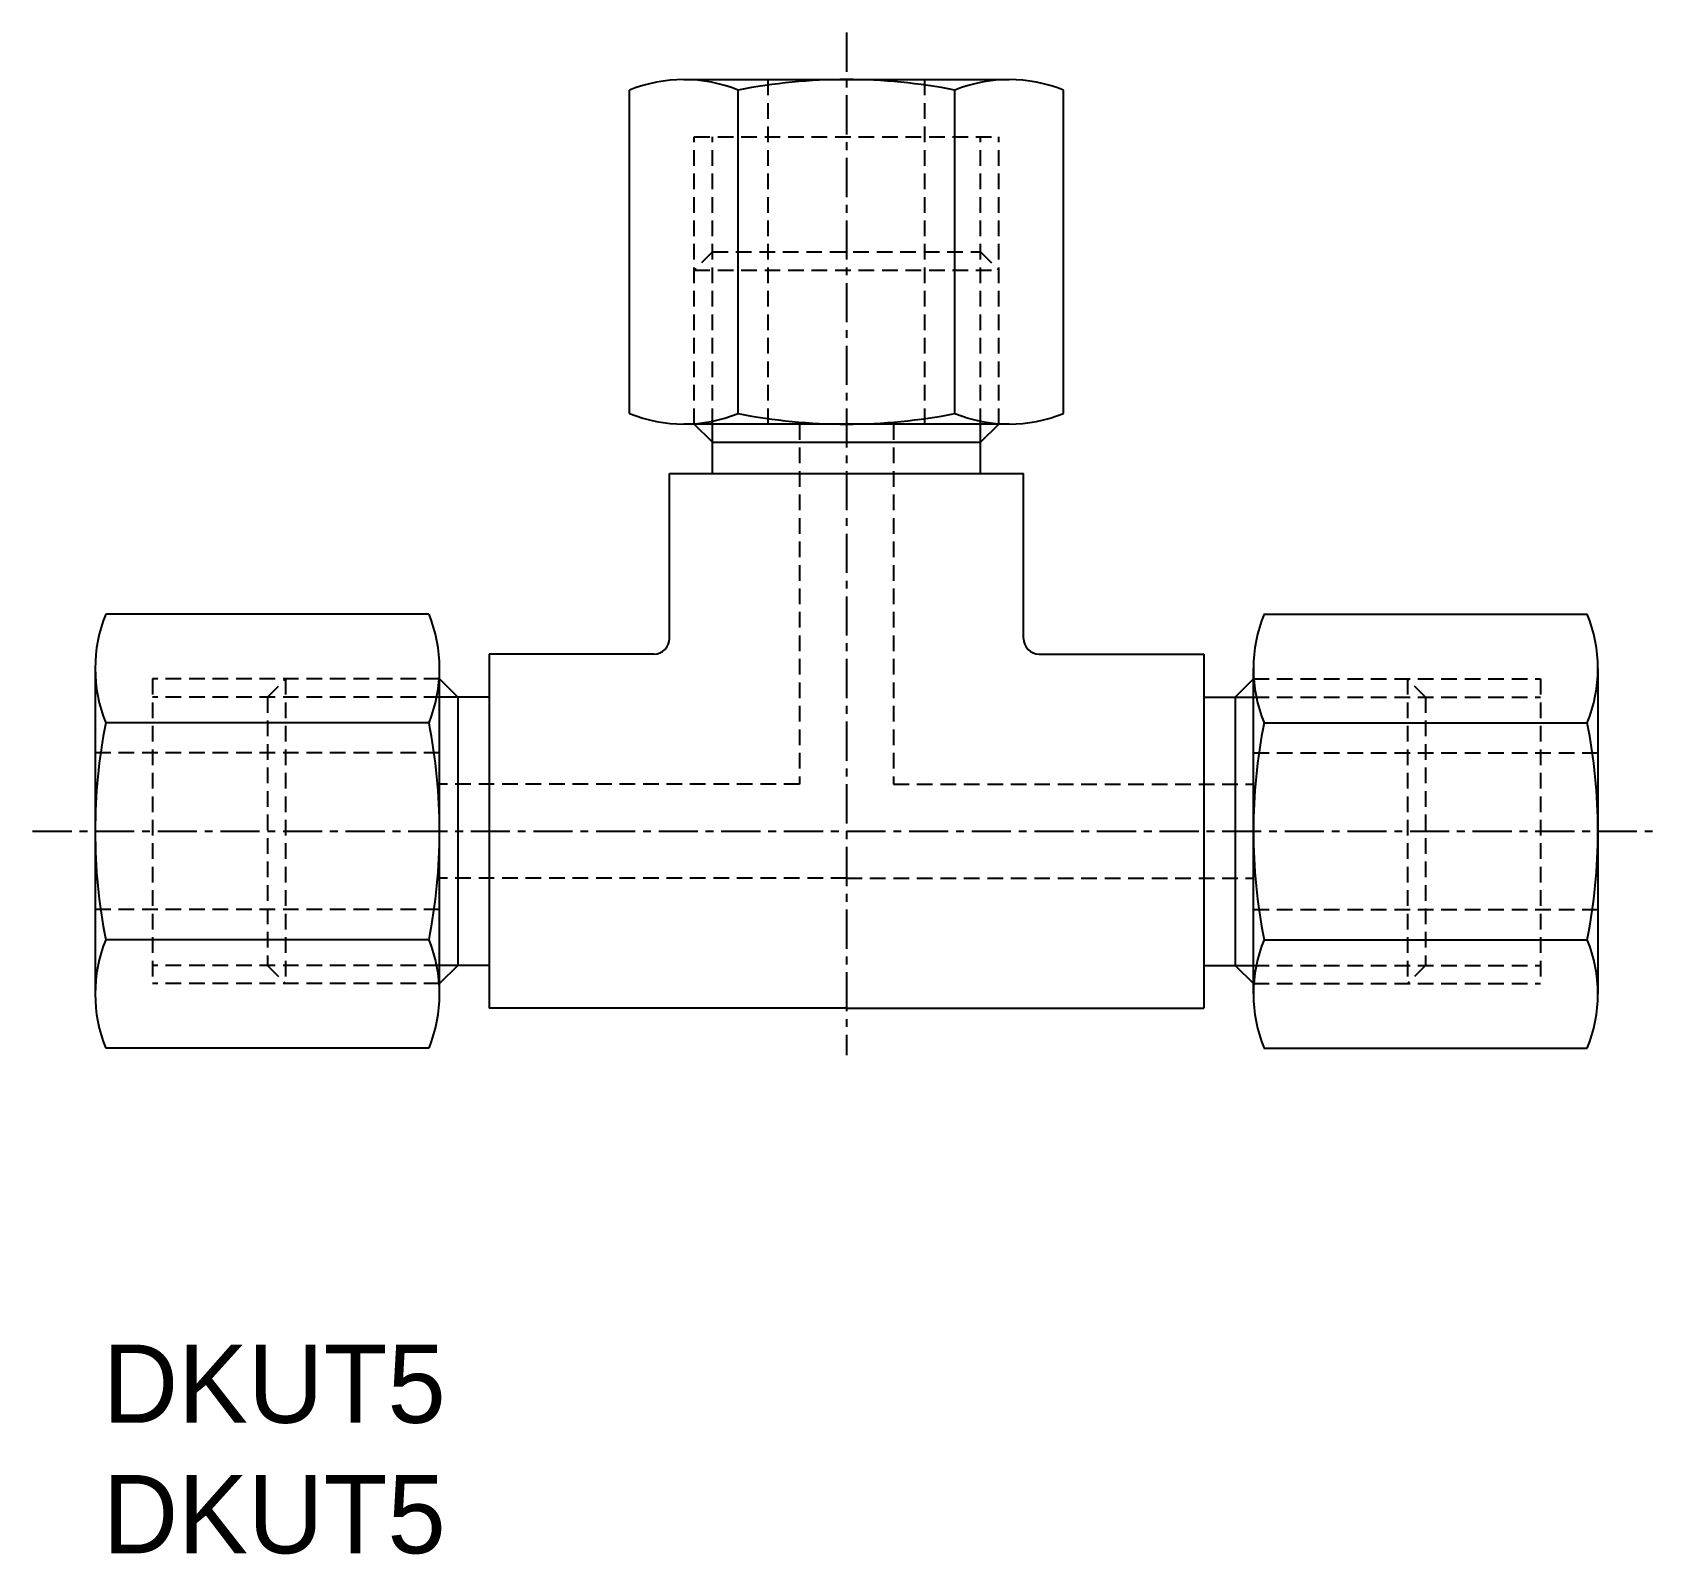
# Model space of a CAD drawing. Extents: x 121.6 to 173.6, y 199.4 to 248.
import ezdxf

# ---------------------------------------------------------------- set-up
doc = ezdxf.new("R2010")
doc.units = 0
doc.linetypes.add('CENTER', pattern=[2, 1.25, -0.25, 0.25, -0.25])
doc.linetypes.add('DASHED', pattern=[0.75, 0.5, -0.25])
doc.layers.get('0').update_dxf_attribs({"linetype": 'CONTINUOUS'})
doc.layers.add('CENTER', color=1, linetype='CENTER')

msp = doc.modelspace()

# ---------------------------------------------------------------- linework, layer by layer
for p, q in [((142.356, 246.512), (147.552, 246.512)), ((147.552, 246.512), (152.748, 246.512)), ((140.624, 235.849), (140.624, 246.176)), ((144.088, 235.849), (144.088, 246.176)), ((151.016, 235.849), (151.016, 246.176)), ((154.48, 235.849), (154.48, 246.176)), ((147.552, 235.512), (142.356, 235.512)), ((143.269, 234.931), (142.688, 235.512)), ((152.748, 235.512), (147.552, 235.512)), ((151.835, 234.931), (152.416, 235.512)), ((143.269, 234.931), (151.835, 234.931)), ((143.269, 233.931), (143.269, 234.931)), ((151.835, 233.931), (151.835, 234.931)), ((141.899, 233.931), (153.205, 233.931)), ((141.899, 228.666), (141.899, 233.931)), ((153.205, 228.666), (153.205, 233.931)), ((134.215, 229.441), (123.888, 229.441)), ((160.888, 229.441), (171.215, 229.441)), ((136.133, 228.166), (136.133, 216.859)), ((141.399, 228.166), (136.133, 228.166)), ((153.705, 228.166), (158.971, 228.166)), ((158.971, 228.166), (158.971, 216.859)), ((123.552, 227.709), (123.552, 222.512)), ((134.552, 222.512), (134.552, 227.709)), ((135.133, 226.795), (134.552, 227.376)), ((159.971, 226.795), (160.552, 227.376)), ((160.552, 222.512), (160.552, 227.709)), ((171.552, 227.709), (171.552, 222.512)), ((135.133, 226.795), (135.133, 218.229)), ((136.133, 226.795), (135.133, 226.795)), ((158.971, 226.795), (159.971, 226.795)), ((159.971, 226.795), (159.971, 218.229)), ((134.215, 225.977), (123.888, 225.977)), ((160.888, 225.977), (171.215, 225.977)), ((123.552, 222.512), (123.552, 217.316)), ((134.552, 217.316), (134.552, 222.512)), ((160.552, 217.316), (160.552, 222.512)), ((171.552, 222.512), (171.552, 217.316)), ((134.215, 219.048), (123.888, 219.048)), ((160.888, 219.048), (171.215, 219.048)), ((135.133, 218.229), (134.552, 217.648)), ((136.133, 218.229), (135.133, 218.229)), ((158.971, 218.229), (159.971, 218.229)), ((159.971, 218.229), (160.552, 217.648)), ((147.552, 216.859), (136.133, 216.859)), ((147.552, 216.859), (158.971, 216.859)), ((134.215, 215.584), (123.888, 215.584)), ((160.888, 215.584), (171.215, 215.584))]:
    msp.add_line(p, q)
at = {"color": 3, "linetype": 'DASHED'}
for p, q in [((145.052, 235.512), (145.052, 246.512)), ((150.052, 235.512), (150.052, 246.512)), ((142.688, 235.512), (142.688, 244.679)), ((142.688, 244.679), (152.416, 244.679)), ((143.269, 235.512), (143.269, 244.679)), ((151.835, 235.512), (151.835, 244.679)), ((152.416, 235.512), (152.416, 244.679)), ((143.269, 241.012), (142.688, 240.431)), ((143.269, 241.012), (151.835, 241.012)), ((151.835, 241.012), (152.416, 240.431)), ((142.688, 240.431), (152.416, 240.431)), ((146.052, 235.512), (146.052, 224.012)), ((149.052, 235.512), (149.052, 224.012)), ((125.385, 227.376), (125.385, 217.648)), ((134.552, 227.376), (125.385, 227.376)), ((129.052, 226.795), (129.633, 227.376)), ((129.633, 227.376), (129.633, 217.648)), ((160.552, 227.376), (169.718, 227.376)), ((165.471, 227.376), (165.471, 217.648)), ((166.052, 226.795), (165.471, 227.376)), ((169.718, 227.376), (169.718, 217.648)), ((134.552, 226.795), (125.385, 226.795)), ((129.052, 226.795), (129.052, 218.229)), ((160.552, 226.795), (169.718, 226.795)), ((166.052, 226.795), (166.052, 218.229)), ((134.552, 225.012), (123.552, 225.012)), ((160.552, 225.012), (171.552, 225.012)), ((146.052, 224.012), (134.552, 224.012)), ((149.052, 224.012), (160.552, 224.012)), ((147.552, 221.012), (134.552, 221.012)), ((147.552, 221.012), (160.552, 221.012)), ((134.552, 220.012), (123.552, 220.012)), ((160.552, 220.012), (171.552, 220.012)), ((134.552, 218.229), (125.385, 218.229)), ((129.052, 218.229), (129.633, 217.648)), ((160.552, 218.229), (169.718, 218.229)), ((166.052, 218.229), (165.471, 217.648)), ((134.552, 217.648), (125.385, 217.648)), ((160.552, 217.648), (169.718, 217.648))]:
    msp.add_line(p, q, dxfattribs=at)
at = {"color": 3, "linetype": 'CONTINUOUS'}
for p, q in [((143.269, 234.931), (143.269, 235.512)), ((151.835, 234.931), (151.835, 235.512)), ((135.133, 226.795), (134.552, 226.795)), ((159.971, 226.795), (160.552, 226.795)), ((135.133, 218.229), (134.552, 218.229)), ((159.971, 218.229), (160.552, 218.229))]:
    msp.add_line(p, q, dxfattribs=at)
for centre, radius, start, end in [((142.356, 241.886), 4.626, 68.0126, 111.9874), ((147.552, 228.512), 18, 78.9042, 101.0958), ((152.748, 241.886), 4.626, 68.0126, 111.9874), ((142.356, 240.139), 4.626, 248.0126, 291.9874), ((147.552, 253.512), 18, 258.9042, 281.0958), ((152.748, 240.139), 4.626, 248.0126, 291.9874), ((128.178, 227.709), 4.626, 158.0126, 201.9874), ((129.926, 227.709), 4.626, 338.0126, 21.9874), ((165.178, 227.709), 4.626, 158.0126, 201.9874), ((166.926, 227.709), 4.626, 338.0126, 21.9874), ((141.399, 228.666), 0.5, 270, 0), ((153.705, 228.666), 0.5, 180, 270), ((141.552, 222.512), 18, 168.9042, 191.0958), ((116.552, 222.512), 18, 348.9042, 11.0958), ((178.552, 222.512), 18, 168.9042, 191.0958), ((153.552, 222.512), 18, 348.9042, 11.0958), ((128.178, 217.316), 4.626, 158.0126, 201.9874), ((129.926, 217.316), 4.626, 338.0126, 21.9874), ((165.178, 217.316), 4.626, 158.0126, 201.9874), ((166.926, 217.316), 4.626, 338.0126, 21.9874)]:
    msp.add_arc(centre, radius, start, end)
at = {"layer": 'CENTER', "color": 1, "linetype": 'CENTER'}
for p, q in [((147.552, 248.012), (147.552, 215.359)), ((121.552, 222.512), (173.552, 222.512))]:
    msp.add_line(p, q, dxfattribs=at)

# ---------------------------------------------------------------- texts
for p in [(123.789, 203.623), (123.789, 199.457)]:
    msp.add_text('DKUT5', height=2.5).set_placement(p)

doc.saveas('drawing.dxf')
